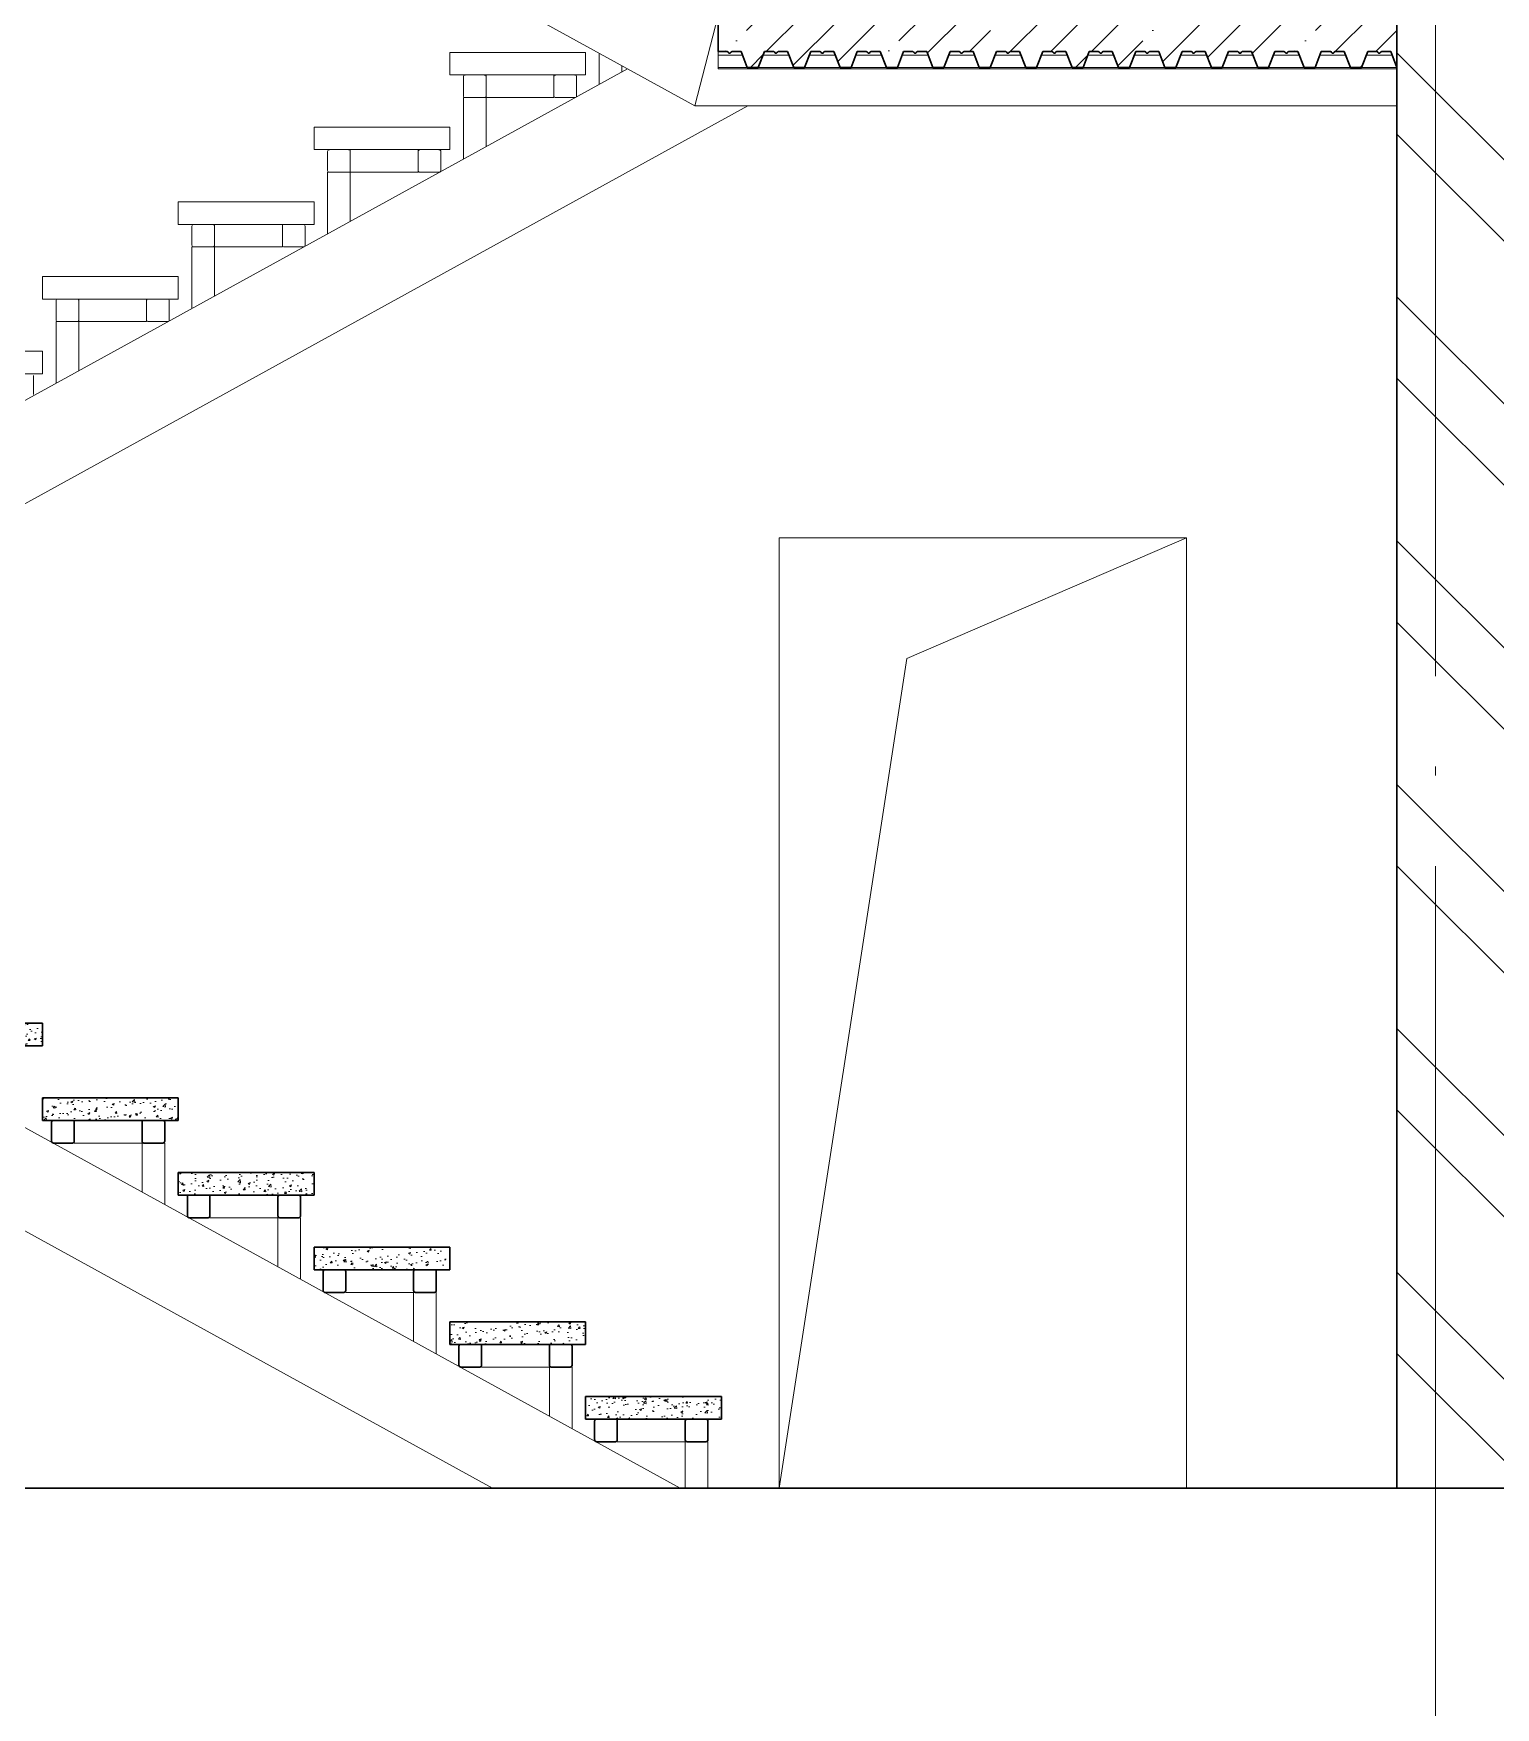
# Model space of a CAD drawing. Extents: x -965262 to 1142518, y -357520 to 71675.
# Drawn here: x -326654 to -323423, y -216656 to -212957 of the extents above; entities that cross this region are included whole.
import ezdxf

# ---------------------------------------------------------------- set-up
doc = ezdxf.new("R2010")
doc.units = 0
doc.header["$LTSCALE"] = 10
doc.linetypes.add('DOTE', pattern=[2.42, 2, -0.2, 0.02, -0.2])
doc.layers.get('0').update_dxf_attribs({"linetype": 'CONTINUOUS', "lineweight": 30})
doc.layers.add('DOTE', color=7, linetype='DOTE', lineweight=9)

msp = doc.modelspace()

# ---------------------------------------------------------------- hatches: boundary and pattern name
at = {"lineweight": 15}
h = msp.add_hatch(dxfattribs=at)
h.set_pattern_fill('ANSI32', color=4, scale=40, angle=90)
h.set_pattern_definition([(135, (-343532.66, -367864.93), (-269.4077, -269.4077), []), (135, (-343532.66, -367685.32), (-269.4077, -269.4077), [])])
h.paths.add_polyline_path([(-323241, -207471.2), (-323241, -205371.2), (-323641, -205371.2), (-323641, -206351.2), (-323491, -206351.2), (-323491, -206571.2), (-323641, -206571.2), (-323641, -207471.2)])
h.paths.add_polyline_path([(-323641, -216171.2), (-323241, -216171.2), (-323241, -209571.2), (-323641, -209571.2)])
h = msp.add_hatch(dxfattribs=at)
h.set_pattern_fill('ANSI35', color=256, scale=20)
h.set_pattern_definition([(45, (-343532.66, -367456.34), (-89.80256, 89.80256), []), (45, (-343442.86, -367456.34), (-89.80256, 89.80256), [158.75, -31.75, 0, -31.75])])
h.paths.add_polyline_path([(-325141, -212921.2), (-325141, -212921.2), (-325141, -212917.2), (-323641, -212917.2), (-323641, -213032.2), (-323654.8, -212997.2), (-323676.7, -212997.2), (-323677.5, -212999.5, -0.538865), (-323683, -212999.5, 0.436348), (-323685.2, -212997.2), (-323705.7, -212997.2), (-323719.5, -213032.2), (-323743.6, -213032.2), (-323757.4, -212997.2), (-323779.3, -212997.2), (-323780.1, -212999.5, -0.538865), (-323785.6, -212999.5, 0.436348), (-323787.7, -212997.2), (-323808.2, -212997.2), (-323822, -213032.2), (-323846.1, -213032.2), (-323859.9, -212997.2), (-323881.8, -212997.2), (-323882.6, -212999.5, -0.538865), (-323888.1, -212999.5, 0.436348), (-323890.3, -212997.2), (-323910.8, -212997.2), (-323924.6, -213032.2), (-323948.7, -213032.2), (-323962.5, -212997.2), (-323984.4, -212997.2), (-323985.1, -212999.5, -0.538865), (-323990.6, -212999.5, 0.436348), (-323992.8, -212997.2), (-324013.3, -212997.2), (-324027.1, -213032.2), (-324051.2, -213032.2), (-324065, -212997.2), (-324086.9, -212997.2), (-324087.7, -212999.5, -0.538865), (-324093.2, -212999.5, 0.436348), (-324095.3, -212997.2), (-324115.9, -212997.2), (-324129.7, -213032.2), (-324153.7, -213032.2), (-324167.5, -212997.2), (-324189.4, -212997.2), (-324190.2, -212999.5, -0.538865), (-324195.7, -212999.5, 0.436348), (-324197.9, -212997.2), (-324218.4, -212997.2), (-324232.2, -213032.2), (-324256.3, -213032.2), (-324270.1, -212997.2), (-324292, -212997.2), (-324292.8, -212999.5, -0.538865), (-324298.2, -212999.5, 0.436348), (-324300.4, -212997.2), (-324320.9, -212997.2), (-324334.7, -213032.2), (-324358.8, -213032.2), (-324372.6, -212997.2), (-324394.5, -212997.2), (-324395.3, -212999.5, -0.538865), (-324400.8, -212999.5, 0.436348), (-324403, -212997.2), (-324423.5, -212997.2), (-324437.3, -213032.2), (-324461.3, -213032.2), (-324475.2, -212997.2), (-324497.1, -212997.2), (-324497.8, -212999.5, -0.538865), (-324503.3, -212999.5, 0.436348), (-324505.5, -212997.2), (-324526, -212997.2), (-324539.8, -213032.2), (-324563.9, -213032.2), (-324577.7, -212997.2), (-324599.6, -212997.2), (-324600.4, -212999.5, -0.538865), (-324605.9, -212999.5, 0.436348), (-324608, -212997.2), (-324628.6, -212997.2), (-324642.4, -213032.2), (-324666.4, -213032.2), (-324680.2, -212997.2), (-324702.1, -212997.2), (-324702.9, -212999.5, -0.538865), (-324708.4, -212999.5, 0.436348), (-324710.6, -212997.2), (-324731.1, -212997.2), (-324744.9, -213032.2), (-324769, -213032.2), (-324782.8, -212997.2), (-324804.7, -212997.2), (-324805.5, -212999.5, -0.538865), (-324810.9, -212999.5, 0.436348), (-324813.1, -212997.2), (-324833.6, -212997.2), (-324847.4, -213032.2), (-324871.5, -213032.2), (-324885.3, -212997.2), (-324907.2, -212997.2), (-324908, -212999.5, -0.538865), (-324913.5, -212999.5, 0.436348), (-324915.7, -212997.2), (-324936.2, -212997.2), (-324950, -213032.2), (-324974, -213032.2), (-324987.8, -212997.2), (-325009.8, -212997.2), (-325010.5, -212999.5, -0.538865), (-325016, -212999.5, 0.436348), (-325018.2, -212997.2), (-325038.7, -212997.2), (-325052.5, -213032.2), (-325076.6, -213032.2), (-325090.4, -212997.2), (-325112.3, -212997.2), (-325113.1, -212999.5, -0.538865), (-325118.6, -212999.5, 0.436348), (-325120.7, -212997.2), (-325141.2, -212997.2)])
h = msp.add_hatch(dxfattribs=at)
h.set_pattern_fill('AR-CONC', color=256, scale=0.25)
h.set_pattern_definition([(50, (-344732.66, -364779.06), (45.546167, -3.984771), [4.7625, -52.3875]), (355, (-344732.66, -364779.06), (-8.810855, 47.764211), [3.81, -41.910146]), (100.451445, (-344728.864, -364779.393), (36.735312, 43.779438), [4.047502, -44.522561]), (46.1842, (-344732.66, -364766.36), (67.76976, -10.510582), [7.14375, -78.58125]), (96.63556, (-344727.01, -364767.24), (59.351034, 61.85653), [6.071256, -66.783902]), (351.18415, (-344732.66, -364766.36), (59.351034, 61.85653), [5.714992, -62.864933]), (21, (-344726.31, -364769.536), (37.903598, -25.5663), [4.7625, -52.3875]), (326, (-344726.31, -364769.536), (15.450507, 46.046992), [3.81, -41.91]), (71.451445, (-344723.15, -364771.666), (53.354105, 20.480692), [4.047502, -44.522484]), (37.5, (-344732.66, -364779.061), (0.7721508, 21.1387597), [0, -41.402, 0, -42.545, 0, -42.06875]), (7.5, (-344732.66, -364779.06), (16.7049156, 25.0451437), [0, -24.257, 0, -40.4495, 0, -16.03375]), (327.5, (-344746.82, -364779.061), (33.8976488, -1.432186), [0, -15.875, 0, -49.53, 0, -65.7225]), (317.5, (-344753.17, -364779.06), (37.0322953, 6.356623), [0, -20.6375, 0, -32.893, 0, -46.6725])])
h.paths.add_polyline_path([(-326933.8, -215143.9), (-326633.8, -215143.9), (-326633.8, -215193.9), (-326663.8, -215193.9), (-326933.7, -215193.9), (-326933.8, -215189.9)])
h = msp.add_hatch(dxfattribs=at)
h.set_pattern_fill('AR-CONC', color=256, scale=0.25)
h.set_pattern_definition([(50, (-345032.66, -364944.06), (45.546167, -3.984771), [4.7625, -52.3875]), (355, (-345032.66, -364944.06), (-8.810855, 47.764211), [3.81, -41.910146]), (100.451445, (-345028.864, -364944.393), (36.735312, 43.779438), [4.047502, -44.522561]), (46.1842, (-345032.66, -364931.36), (67.76976, -10.510582), [7.14375, -78.58125]), (96.63556, (-345027.01, -364932.24), (59.351034, 61.85653), [6.071256, -66.783902]), (351.18415, (-345032.66, -364931.36), (59.351034, 61.85653), [5.714992, -62.864933]), (21, (-345026.31, -364934.536), (37.903598, -25.5663), [4.7625, -52.3875]), (326, (-345026.31, -364934.536), (15.450507, 46.046992), [3.81, -41.91]), (71.451445, (-345023.15, -364936.666), (53.354105, 20.480692), [4.047502, -44.522484]), (37.5, (-345032.66, -364944.061), (0.7721508, 21.1387597), [0, -41.402, 0, -42.545, 0, -42.06875]), (7.5, (-345032.66, -364944.06), (16.7049156, 25.0451437), [0, -24.257, 0, -40.4495, 0, -16.03375]), (327.5, (-345046.82, -364944.061), (33.8976488, -1.432186), [0, -15.875, 0, -49.53, 0, -65.7225]), (317.5, (-345053.17, -364944.06), (37.0322953, 6.356623), [0, -20.6375, 0, -32.893, 0, -46.6725])])
h.paths.add_polyline_path([(-326633.8, -215308.9), (-326333.8, -215308.9), (-326333.8, -215358.9), (-326363.8, -215358.9), (-326633.7, -215358.9), (-326633.8, -215354.9)])
h = msp.add_hatch(dxfattribs=at)
h.set_pattern_fill('AR-CONC', color=256, scale=0.25)
h.set_pattern_definition([(50, (-345332.66, -365109.06), (45.546167, -3.984771), [4.7625, -52.3875]), (355, (-345332.66, -365109.06), (-8.810855, 47.764211), [3.81, -41.910146]), (100.451445, (-345328.864, -365109.393), (36.735312, 43.779438), [4.047502, -44.522561]), (46.1842, (-345332.66, -365096.36), (67.76976, -10.510582), [7.14375, -78.58125]), (96.63556, (-345327.01, -365097.24), (59.351034, 61.85653), [6.071256, -66.783902]), (351.18415, (-345332.66, -365096.36), (59.351034, 61.85653), [5.714992, -62.864933]), (21, (-345326.31, -365099.536), (37.903598, -25.5663), [4.7625, -52.3875]), (326, (-345326.31, -365099.536), (15.450507, 46.046992), [3.81, -41.91]), (71.451445, (-345323.15, -365101.666), (53.354105, 20.480692), [4.047502, -44.522484]), (37.5, (-345332.66, -365109.061), (0.7721508, 21.1387597), [0, -41.402, 0, -42.545, 0, -42.06875]), (7.5, (-345332.66, -365109.06), (16.7049156, 25.0451437), [0, -24.257, 0, -40.4495, 0, -16.03375]), (327.5, (-345346.82, -365109.061), (33.8976488, -1.432186), [0, -15.875, 0, -49.53, 0, -65.7225]), (317.5, (-345353.17, -365109.06), (37.0322953, 6.356623), [0, -20.6375, 0, -32.893, 0, -46.6725])])
h.paths.add_polyline_path([(-326333.8, -215473.9), (-326033.8, -215473.9), (-326033.8, -215523.9), (-326063.8, -215523.9), (-326333.7, -215523.9), (-326333.8, -215519.9)])
h = msp.add_hatch(dxfattribs=at)
h.set_pattern_fill('AR-CONC', color=256, scale=0.25)
h.set_pattern_definition([(50, (-345632.66, -365274.06), (45.546167, -3.984771), [4.7625, -52.3875]), (355, (-345632.66, -365274.06), (-8.810855, 47.764211), [3.81, -41.910146]), (100.451445, (-345628.864, -365274.393), (36.735312, 43.779438), [4.047502, -44.522561]), (46.1842, (-345632.66, -365261.36), (67.76976, -10.510582), [7.14375, -78.58125]), (96.63556, (-345627.01, -365262.24), (59.351034, 61.85653), [6.071256, -66.783902]), (351.18415, (-345632.66, -365261.36), (59.351034, 61.85653), [5.714992, -62.864933]), (21, (-345626.31, -365264.536), (37.903598, -25.5663), [4.7625, -52.3875]), (326, (-345626.31, -365264.536), (15.450507, 46.046992), [3.81, -41.91]), (71.451445, (-345623.15, -365266.666), (53.354105, 20.480692), [4.047502, -44.522484]), (37.5, (-345632.66, -365274.061), (0.7721508, 21.1387597), [0, -41.402, 0, -42.545, 0, -42.06875]), (7.5, (-345632.66, -365274.06), (16.7049156, 25.0451437), [0, -24.257, 0, -40.4495, 0, -16.03375]), (327.5, (-345646.82, -365274.061), (33.8976488, -1.432186), [0, -15.875, 0, -49.53, 0, -65.7225]), (317.5, (-345653.17, -365274.06), (37.0322953, 6.356623), [0, -20.6375, 0, -32.893, 0, -46.6725])])
h.paths.add_polyline_path([(-326033.8, -215638.9), (-325733.8, -215638.9), (-325733.8, -215688.9), (-325763.8, -215688.9), (-326033.7, -215688.9), (-326033.8, -215684.9)])
h = msp.add_hatch(dxfattribs=at)
h.set_pattern_fill('AR-CONC', color=256, scale=0.25)
h.set_pattern_definition([(50, (-345932.66, -365439.06), (45.546167, -3.984771), [4.7625, -52.3875]), (355, (-345932.66, -365439.06), (-8.810855, 47.764211), [3.81, -41.910146]), (100.451445, (-345928.864, -365439.393), (36.735312, 43.779438), [4.047502, -44.522561]), (46.1842, (-345932.66, -365426.36), (67.76976, -10.510582), [7.14375, -78.58125]), (96.63556, (-345927.01, -365427.24), (59.351034, 61.85653), [6.071256, -66.783902]), (351.18415, (-345932.66, -365426.36), (59.351034, 61.85653), [5.714992, -62.864933]), (21, (-345926.31, -365429.536), (37.903598, -25.5663), [4.7625, -52.3875]), (326, (-345926.31, -365429.536), (15.450507, 46.046992), [3.81, -41.91]), (71.451445, (-345923.15, -365431.666), (53.354105, 20.480692), [4.047502, -44.522484]), (37.5, (-345932.66, -365439.061), (0.7721508, 21.1387597), [0, -41.402, 0, -42.545, 0, -42.06875]), (7.5, (-345932.66, -365439.06), (16.7049156, 25.0451437), [0, -24.257, 0, -40.4495, 0, -16.03375]), (327.5, (-345946.82, -365439.061), (33.8976488, -1.432186), [0, -15.875, 0, -49.53, 0, -65.7225]), (317.5, (-345953.17, -365439.06), (37.0322953, 6.356623), [0, -20.6375, 0, -32.893, 0, -46.6725])])
h.paths.add_polyline_path([(-325733.8, -215803.9), (-325433.8, -215803.9), (-325433.8, -215853.9), (-325463.8, -215853.9), (-325733.7, -215853.9), (-325733.8, -215849.9)])
h = msp.add_hatch(dxfattribs=at)
h.set_pattern_fill('AR-CONC', color=256, scale=0.25)
h.set_pattern_definition([(50, (-346232.66, -365604.06), (45.546167, -3.984771), [4.7625, -52.3875]), (355, (-346232.66, -365604.06), (-8.810855, 47.764211), [3.81, -41.910146]), (100.451445, (-346228.864, -365604.393), (36.735312, 43.779438), [4.047502, -44.522561]), (46.1842, (-346232.66, -365591.36), (67.76976, -10.510582), [7.14375, -78.58125]), (96.63556, (-346227.01, -365592.24), (59.351034, 61.85653), [6.071256, -66.783902]), (351.18415, (-346232.66, -365591.36), (59.351034, 61.85653), [5.714992, -62.864933]), (21, (-346226.31, -365594.536), (37.903598, -25.5663), [4.7625, -52.3875]), (326, (-346226.31, -365594.536), (15.450507, 46.046992), [3.81, -41.91]), (71.451445, (-346223.15, -365596.666), (53.354105, 20.480692), [4.047502, -44.522484]), (37.5, (-346232.66, -365604.061), (0.7721508, 21.1387597), [0, -41.402, 0, -42.545, 0, -42.06875]), (7.5, (-346232.66, -365604.06), (16.7049156, 25.0451437), [0, -24.257, 0, -40.4495, 0, -16.03375]), (327.5, (-346246.82, -365604.061), (33.8976488, -1.432186), [0, -15.875, 0, -49.53, 0, -65.7225]), (317.5, (-346253.17, -365604.06), (37.0322953, 6.356623), [0, -20.6375, 0, -32.893, 0, -46.6725])])
h.paths.add_polyline_path([(-325433.8, -215968.9), (-325133.8, -215968.9), (-325133.8, -216018.9), (-325163.8, -216018.9), (-325433.7, -216018.9), (-325433.8, -216014.9)])

# ---------------------------------------------------------------- linework, layer by layer
at = {"color": 4}
for p, q in [((-323641, -216171.2, -4711.1), (-323641, -209571.2, -4711.1)), ((-323241, -216171.2, -4711.1), (-323641, -216171.2, -4711.1))]:
    msp.add_line(p, q, dxfattribs=at)
at = {"lineweight": 15, "extrusion": (-1.83697e-16, 0, -1)}
for p, q in [((-328192.4, -211467.2, -3259.8), (-325192.4, -213117.2, -3259.8)), ((-325087.2, -213005.2, -3259.8), (-325141, -213005.2, -3259.8)), ((-324984.7, -213005.2, -3259.8), (-325041.9, -213005.2, -3259.8)), ((-324882.2, -213005.2, -3259.8), (-324939.3, -213005.2, -3259.8)), ((-324779.6, -213005.2, -3259.8), (-324836.8, -213005.2, -3259.8)), ((-324677.1, -213005.2, -3259.8), (-324734.2, -213005.2, -3259.8)), ((-324574.5, -213005.2, -3259.8), (-324631.7, -213005.2, -3259.8)), ((-324472, -213005.2, -3259.8), (-324529.2, -213005.2, -3259.8)), ((-324369.5, -213005.2, -3259.8), (-324426.6, -213005.2, -3259.8)), ((-324266.9, -213005.2, -3259.8), (-324324.1, -213005.2, -3259.8)), ((-324164.4, -213005.2, -3259.8), (-324221.6, -213005.2, -3259.8)), ((-324061.8, -213005.2, -3259.8), (-324119, -213005.2, -3259.8)), ((-323959.3, -213005.2, -3259.8), (-324016.5, -213005.2, -3259.8)), ((-323856.8, -213005.2, -3259.8), (-323913.9, -213005.2, -3259.8)), ((-323754.2, -213005.2, -3259.8), (-323811.4, -213005.2, -3259.8)), ((-323651.7, -213005.2, -3259.8), (-323708.9, -213005.2, -3259.8)), ((-323641, -213032.2, -3259.8), (-325141, -213032.2, -3259.8)), ((-323641, -213035.2, -3259.8), (-325141, -213035.2, -3259.8)), ((-323641, -213117.2, -3259.8), (-325192.4, -213117.2, -3259.8)), ((-324106, -214071.2, -3259.8), (-325006, -214071.2, -3259.8)), ((-328141, -214567.2, -3259.8), (-325224.7, -216171.2, -3259.8)), ((-328192.4, -214767.2, -3259.8), (-325639.7, -216171.2, -3259.8))]:
    msp.add_line(p, q, dxfattribs=at)
at = {"lineweight": 15, "extrusion": (-3.37446e-32, 1.83697e-16, -1)}
msp.add_line((-325141, -212917.2, -3259.8), (-325192.4, -213117.2, -3259.8), dxfattribs=at)
for p, q in [((-325141.2, -212997.2, -3259.8), (-325141, -212917.2, -3259.8)), ((-325141.2, -212997.2, -3259.8), (-325120.7, -212997.2, -3259.8)), ((-325118.6, -212999.5, -3259.8), (-325119.1, -212997.9, -3259.8)), ((-325113.1, -212999.5, -3259.8), (-325112.5, -212997.9, -3259.8)), ((-325110.9, -212997.2, -3259.8), (-325090.4, -212997.2, -3259.8)), ((-325076.6, -213032.2, -3259.8), (-325090.4, -212997.2, -3259.8)), ((-325052.5, -213032.2, -3259.8), (-325038.7, -212997.2, -3259.8)), ((-325038.7, -212997.2, -3259.8), (-325018.2, -212997.2, -3259.8)), ((-325016, -212999.5, -3259.8), (-325016.6, -212997.9, -3259.8)), ((-325010.5, -212999.5, -3259.8), (-325010, -212997.9, -3259.8)), ((-325008.4, -212997.2, -3259.8), (-324987.8, -212997.2, -3259.8)), ((-324974, -213032.2, -3259.8), (-324987.8, -212997.2, -3259.8)), ((-324950, -213032.2, -3259.8), (-324936.2, -212997.2, -3259.8)), ((-324936.2, -212997.2, -3259.8), (-324915.7, -212997.2, -3259.8)), ((-324913.5, -212999.5, -3259.8), (-324914, -212997.9, -3259.8)), ((-324908, -212999.5, -3259.8), (-324907.5, -212997.9, -3259.8)), ((-324905.8, -212997.2, -3259.8), (-324885.3, -212997.2, -3259.8)), ((-324871.5, -213032.2, -3259.8), (-324885.3, -212997.2, -3259.8)), ((-324847.4, -213032.2, -3259.8), (-324833.6, -212997.2, -3259.8)), ((-324833.6, -212997.2, -3259.8), (-324813.1, -212997.2, -3259.8)), ((-324810.9, -212999.5, -3259.8), (-324811.5, -212997.9, -3259.8)), ((-324805.5, -212999.5, -3259.8), (-324804.9, -212997.9, -3259.8)), ((-324803.3, -212997.2, -3259.8), (-324782.8, -212997.2, -3259.8)), ((-324769, -213032.2, -3259.8), (-324782.8, -212997.2, -3259.8)), ((-324744.9, -213032.2, -3259.8), (-324731.1, -212997.2, -3259.8)), ((-324731.1, -212997.2, -3259.8), (-324710.6, -212997.2, -3259.8)), ((-324708.4, -212999.5, -3259.8), (-324708.9, -212997.9, -3259.8)), ((-324702.9, -212999.5, -3259.8), (-324702.4, -212997.9, -3259.8)), ((-324700.7, -212997.2, -3259.8), (-324680.2, -212997.2, -3259.8)), ((-324666.4, -213032.2, -3259.8), (-324680.2, -212997.2, -3259.8)), ((-324642.4, -213032.2, -3259.8), (-324628.6, -212997.2, -3259.8)), ((-324628.6, -212997.2, -3259.8), (-324608, -212997.2, -3259.8)), ((-324605.9, -212999.5, -3259.8), (-324606.4, -212997.9, -3259.8)), ((-324600.4, -212999.5, -3259.8), (-324599.8, -212997.9, -3259.8)), ((-324598.2, -212997.2, -3259.8), (-324577.7, -212997.2, -3259.8)), ((-324563.9, -213032.2, -3259.8), (-324577.7, -212997.2, -3259.8)), ((-324539.8, -213032.2, -3259.8), (-324526, -212997.2, -3259.8)), ((-324526, -212997.2, -3259.8), (-324505.5, -212997.2, -3259.8)), ((-324503.3, -212999.5, -3259.8), (-324503.9, -212997.9, -3259.8)), ((-324497.8, -212999.5, -3259.8), (-324497.3, -212997.9, -3259.8)), ((-324495.7, -212997.2, -3259.8), (-324475.2, -212997.2, -3259.8)), ((-324461.3, -213032.2, -3259.8), (-324475.2, -212997.2, -3259.8)), ((-324437.3, -213032.2, -3259.8), (-324423.5, -212997.2, -3259.8)), ((-324423.5, -212997.2, -3259.8), (-324403, -212997.2, -3259.8)), ((-324400.8, -212999.5, -3259.8), (-324401.3, -212997.9, -3259.8)), ((-324395.3, -212999.5, -3259.8), (-324394.8, -212997.9, -3259.8)), ((-324393.1, -212997.2, -3259.8), (-324372.6, -212997.2, -3259.8)), ((-324358.8, -213032.2, -3259.8), (-324372.6, -212997.2, -3259.8)), ((-324334.7, -213032.2, -3259.8), (-324320.9, -212997.2, -3259.8)), ((-324320.9, -212997.2, -3259.8), (-324300.4, -212997.2, -3259.8)), ((-324298.2, -212999.5, -3259.8), (-324298.8, -212997.9, -3259.8)), ((-324292.8, -212999.5, -3259.8), (-324292.2, -212997.9, -3259.8)), ((-324290.6, -212997.2, -3259.8), (-324270.1, -212997.2, -3259.8)), ((-324256.3, -213032.2, -3259.8), (-324270.1, -212997.2, -3259.8)), ((-324232.2, -213032.2, -3259.8), (-324218.4, -212997.2, -3259.8)), ((-324218.4, -212997.2, -3259.8), (-324197.9, -212997.2, -3259.8)), ((-324195.7, -212999.5, -3259.8), (-324196.2, -212997.9, -3259.8)), ((-324190.2, -212999.5, -3259.8), (-324189.7, -212997.9, -3259.8)), ((-324188, -212997.2, -3259.8), (-324167.5, -212997.2, -3259.8)), ((-324153.7, -213032.2, -3259.8), (-324167.5, -212997.2, -3259.8)), ((-324129.7, -213032.2, -3259.8), (-324115.9, -212997.2, -3259.8)), ((-324115.9, -212997.2, -3259.8), (-324095.3, -212997.2, -3259.8)), ((-324093.2, -212999.5, -3259.8), (-324093.7, -212997.9, -3259.8)), ((-324087.7, -212999.5, -3259.8), (-324087.2, -212997.9, -3259.8)), ((-324085.5, -212997.2, -3259.8), (-324065, -212997.2, -3259.8)), ((-324051.2, -213032.2, -3259.8), (-324065, -212997.2, -3259.8)), ((-324027.1, -213032.2, -3259.8), (-324013.3, -212997.2, -3259.8)), ((-324013.3, -212997.2, -3259.8), (-323992.8, -212997.2, -3259.8)), ((-323990.6, -212999.5, -3259.8), (-323991.2, -212997.9, -3259.8)), ((-323985.1, -212999.5, -3259.8), (-323984.6, -212997.9, -3259.8)), ((-323983, -212997.2, -3259.8), (-323962.5, -212997.2, -3259.8)), ((-323948.7, -213032.2, -3259.8), (-323962.5, -212997.2, -3259.8)), ((-323924.6, -213032.2, -3259.8), (-323910.8, -212997.2, -3259.8)), ((-323910.8, -212997.2, -3259.8), (-323890.3, -212997.2, -3259.8)), ((-323888.1, -212999.5, -3259.8), (-323888.6, -212997.9, -3259.8)), ((-323882.6, -212999.5, -3259.8), (-323882.1, -212997.9, -3259.8)), ((-323880.4, -212997.2, -3259.8), (-323859.9, -212997.2, -3259.8)), ((-323846.1, -213032.2, -3259.8), (-323859.9, -212997.2, -3259.8)), ((-323822, -213032.2, -3259.8), (-323808.2, -212997.2, -3259.8)), ((-323808.2, -212997.2, -3259.8), (-323787.7, -212997.2, -3259.8)), ((-323785.6, -212999.5, -3259.8), (-323786.1, -212997.9, -3259.8)), ((-323780.1, -212999.5, -3259.8), (-323779.5, -212997.9, -3259.8)), ((-323777.9, -212997.2, -3259.8), (-323757.4, -212997.2, -3259.8)), ((-323743.6, -213032.2, -3259.8), (-323757.4, -212997.2, -3259.8)), ((-323719.5, -213032.2, -3259.8), (-323705.7, -212997.2, -3259.8)), ((-323705.7, -212997.2, -3259.8), (-323685.2, -212997.2, -3259.8)), ((-323683, -212999.5, -3259.8), (-323683.5, -212997.9, -3259.8)), ((-323677.5, -212999.5, -3259.8), (-323677, -212997.9, -3259.8)), ((-323675.3, -212997.2, -3259.8), (-323654.8, -212997.2, -3259.8)), ((-323641, -213032.2, -3259.8), (-323654.8, -212997.2, -3259.8)), ((-325076.6, -213032.2, -3259.8), (-325052.5, -213032.2, -3259.8)), ((-324974, -213032.2, -3259.8), (-324950, -213032.2, -3259.8)), ((-324871.5, -213032.2, -3259.8), (-324847.4, -213032.2, -3259.8)), ((-324769, -213032.2, -3259.8), (-324744.9, -213032.2, -3259.8)), ((-324666.4, -213032.2, -3259.8), (-324642.4, -213032.2, -3259.8)), ((-324563.9, -213032.2, -3259.8), (-324539.8, -213032.2, -3259.8)), ((-324461.3, -213032.2, -3259.8), (-324437.3, -213032.2, -3259.8)), ((-324358.8, -213032.2, -3259.8), (-324334.7, -213032.2, -3259.8)), ((-324256.3, -213032.2, -3259.8), (-324232.2, -213032.2, -3259.8)), ((-324153.7, -213032.2, -3259.8), (-324129.7, -213032.2, -3259.8)), ((-324051.2, -213032.2, -3259.8), (-324027.1, -213032.2, -3259.8)), ((-323948.7, -213032.2, -3259.8), (-323924.6, -213032.2, -3259.8)), ((-323846.1, -213032.2, -3259.8), (-323822, -213032.2, -3259.8)), ((-323743.6, -213032.2, -3259.8), (-323719.5, -213032.2, -3259.8)), ((-326933.8, -215143.9, -3259.8), (-326633.8, -215143.9, -3259.8)), ((-326633.8, -215143.9, -3259.8), (-326633.8, -215193.9, -3259.8)), ((-326633.8, -215193.9, -3259.8), (-326933.8, -215193.9, -3259.8)), ((-326633.8, -215193.9, -3259.8), (-326663.8, -215193.9, -3259.8)), ((-326633.8, -215308.9, -3259.8), (-326633.8, -215358.9, -3259.8)), ((-326633.8, -215308.9, -3259.8), (-326333.8, -215308.9, -3259.8)), ((-326333.8, -215308.9, -3259.8), (-326333.8, -215358.9, -3259.8)), ((-326333.8, -215358.9, -3259.8), (-326633.8, -215358.9, -3259.8)), ((-326613.8, -215362.9, -3259.8), (-326613.8, -215404.9, -3259.8)), ((-326567.8, -215358.9, -3259.8), (-326609.8, -215358.9, -3259.8)), ((-326563.8, -215362.9, -3259.8), (-326563.8, -215404.9, -3259.8)), ((-326413.8, -215362.9, -3259.8), (-326413.8, -215404.9, -3259.8)), ((-326409.8, -215358.9, -3259.8), (-326367.8, -215358.9, -3259.8)), ((-326333.8, -215358.9, -3259.8), (-326363.8, -215358.9, -3259.8)), ((-326363.8, -215362.9, -3259.8), (-326363.8, -215404.9, -3259.8)), ((-326567.8, -215408.8, -3259.8), (-326609.8, -215408.8, -3259.8)), ((-326409.8, -215408.8, -3259.8), (-326367.8, -215408.8, -3259.8)), ((-326333.8, -215473.9, -3259.8), (-326333.8, -215523.9, -3259.8)), ((-326333.8, -215473.9, -3259.8), (-326033.8, -215473.9, -3259.8)), ((-326033.8, -215473.9, -3259.8), (-326033.8, -215523.9, -3259.8)), ((-326033.8, -215523.9, -3259.8), (-326333.8, -215523.9, -3259.8)), ((-326313.8, -215527.9, -3259.8), (-326313.8, -215569.9, -3259.8)), ((-326267.8, -215523.9, -3259.8), (-326309.8, -215523.9, -3259.8)), ((-326263.8, -215527.9, -3259.8), (-326263.8, -215569.9, -3259.8)), ((-326113.8, -215527.9, -3259.8), (-326113.8, -215569.9, -3259.8)), ((-326109.8, -215523.9, -3259.8), (-326067.8, -215523.9, -3259.8)), ((-326033.8, -215523.9, -3259.8), (-326063.8, -215523.9, -3259.8)), ((-326063.8, -215527.9, -3259.8), (-326063.8, -215569.9, -3259.8)), ((-326267.8, -215573.8, -3259.8), (-326309.8, -215573.8, -3259.8)), ((-326109.8, -215573.8, -3259.8), (-326067.8, -215573.8, -3259.8)), ((-326033.8, -215638.9, -3259.8), (-326033.8, -215688.9, -3259.8)), ((-326033.8, -215638.9, -3259.8), (-325733.8, -215638.9, -3259.8)), ((-325733.8, -215638.9, -3259.8), (-325733.8, -215688.9, -3259.8)), ((-325733.8, -215688.9, -3259.8), (-326033.8, -215688.9, -3259.8)), ((-326013.8, -215692.9, -3259.8), (-326013.8, -215734.9, -3259.8)), ((-325967.8, -215688.9, -3259.8), (-326009.8, -215688.9, -3259.8)), ((-325963.8, -215692.9, -3259.8), (-325963.8, -215734.9, -3259.8)), ((-325813.8, -215692.9, -3259.8), (-325813.8, -215734.9, -3259.8)), ((-325809.8, -215688.9, -3259.8), (-325767.8, -215688.9, -3259.8)), ((-325733.8, -215688.9, -3259.8), (-325763.8, -215688.9, -3259.8)), ((-325763.8, -215692.9, -3259.8), (-325763.8, -215734.9, -3259.8)), ((-325967.8, -215738.8, -3259.8), (-326009.8, -215738.8, -3259.8)), ((-325809.8, -215738.8, -3259.8), (-325767.8, -215738.8, -3259.8)), ((-325733.8, -215803.9, -3259.8), (-325733.8, -215853.9, -3259.8)), ((-325733.8, -215803.9, -3259.8), (-325433.8, -215803.9, -3259.8)), ((-325433.8, -215803.9, -3259.8), (-325433.8, -215853.9, -3259.8)), ((-325433.8, -215853.9, -3259.8), (-325733.8, -215853.9, -3259.8)), ((-325713.8, -215857.9, -3259.8), (-325713.8, -215899.9, -3259.8)), ((-325667.8, -215853.9, -3259.8), (-325709.8, -215853.9, -3259.8)), ((-325663.8, -215857.9, -3259.8), (-325663.8, -215899.9, -3259.8)), ((-325513.8, -215857.9, -3259.8), (-325513.8, -215899.9, -3259.8)), ((-325509.8, -215853.9, -3259.8), (-325467.8, -215853.9, -3259.8)), ((-325433.8, -215853.9, -3259.8), (-325463.8, -215853.9, -3259.8)), ((-325463.8, -215857.9, -3259.8), (-325463.8, -215899.9, -3259.8)), ((-325667.8, -215903.8, -3259.8), (-325709.8, -215903.8, -3259.8)), ((-325509.8, -215903.8, -3259.8), (-325467.8, -215903.8, -3259.8)), ((-325433.8, -215968.9, -3259.8), (-325433.8, -216018.9, -3259.8)), ((-325433.8, -215968.9, -3259.8), (-325133.8, -215968.9, -3259.8)), ((-325133.8, -215968.9, -3259.8), (-325133.8, -216018.9, -3259.8)), ((-325133.8, -216018.9, -3259.8), (-325433.8, -216018.9, -3259.8)), ((-325413.8, -216022.9, -3259.8), (-325413.8, -216064.9, -3259.8)), ((-325367.8, -216018.9, -3259.8), (-325409.8, -216018.9, -3259.8)), ((-325363.8, -216022.9, -3259.8), (-325363.8, -216064.9, -3259.8)), ((-325213.8, -216022.9, -3259.8), (-325213.8, -216064.9, -3259.8)), ((-325209.8, -216018.9, -3259.8), (-325167.8, -216018.9, -3259.8)), ((-325133.8, -216018.9, -3259.8), (-325163.8, -216018.9, -3259.8)), ((-325163.8, -216022.9, -3259.8), (-325163.8, -216064.9, -3259.8)), ((-325367.8, -216068.8, -3259.8), (-325409.8, -216068.8, -3259.8)), ((-325209.8, -216068.8, -3259.8), (-325167.8, -216068.8, -3259.8))]:
    msp.add_line(p, q)
at = {"lineweight": 15}
for p, q in [((-325733.8, -212998.9, -3259.8), (-325733.8, -213048.9, -3259.8)), ((-325433.8, -212998.9, -3259.8), (-325733.8, -212998.9, -3259.8)), ((-325433.8, -212998.9, -3259.8), (-325433.8, -213048.9, -3259.8)), ((-325403.8, -213000.9, -3259.8), (-325403.8, -213069.7, -3259.8)), ((-325141.2, -213035.2, -3259.8), (-325141.2, -212997.2, -3259.8)), ((-325733.8, -213048.9, -3259.8), (-325433.8, -213048.9, -3259.8)), ((-325733.8, -213048.9, -3259.8), (-325703.8, -213048.9, -3259.8)), ((-325657.8, -213048.9, -3259.8), (-325699.8, -213048.9, -3259.8)), ((-325653.8, -213098.8, -3259.8), (-325653.8, -213048.9, -3259.8)), ((-325503.8, -213098.8, -3259.8), (-325503.8, -213048.9, -3259.8)), ((-325499.8, -213048.9, -3259.8), (-325457.8, -213048.9, -3259.8)), ((-325353.8, -213028.4, -3259.8), (-325353.8, -213042.2, -3259.8)), ((-325703.8, -213052.9, -3259.8), (-325703.8, -213094.9, -3259.8)), ((-325653.8, -213052.9, -3259.8), (-325653.8, -213094.9, -3259.8)), ((-325503.8, -213052.9, -3259.8), (-325503.8, -213094.9, -3259.8)), ((-325453.8, -213052.9, -3259.8), (-325453.8, -213094.9, -3259.8)), ((-325703.8, -213098.8, -3259.8), (-325703.8, -213234.7, -3259.8)), ((-325703.8, -213098.8, -3259.8), (-325653.8, -213098.8, -3259.8)), ((-325657.8, -213098.8, -3259.8), (-325699.8, -213098.8, -3259.8)), ((-325653.8, -213098.8, -3259.8), (-325503.8, -213098.8, -3259.8)), ((-325653.8, -213098.8, -3259.8), (-325653.8, -213207.2, -3259.8)), ((-325499.8, -213098.8, -3259.8), (-325457.8, -213098.8, -3259.8)), ((-326033.8, -213163.9, -3259.8), (-326033.8, -213213.9, -3259.8)), ((-325733.8, -213163.9, -3259.8), (-326033.8, -213163.9, -3259.8)), ((-325733.8, -213163.9, -3259.8), (-325733.8, -213213.9, -3259.8)), ((-326033.8, -213213.9, -3259.8), (-325733.8, -213213.9, -3259.8)), ((-326033.8, -213213.9, -3259.8), (-326003.8, -213213.9, -3259.8)), ((-326003.8, -213217.9, -3259.8), (-326003.8, -213259.9, -3259.8)), ((-325957.8, -213213.9, -3259.8), (-325999.8, -213213.9, -3259.8)), ((-325953.8, -213263.8, -3259.8), (-325953.8, -213213.9, -3259.8)), ((-325953.8, -213217.9, -3259.8), (-325953.8, -213259.9, -3259.8)), ((-325803.8, -213263.8, -3259.8), (-325803.8, -213213.9, -3259.8)), ((-325803.8, -213217.9, -3259.8), (-325803.8, -213259.9, -3259.8)), ((-325799.8, -213213.9, -3259.8), (-325757.8, -213213.9, -3259.8)), ((-325753.8, -213217.9, -3259.8), (-325753.8, -213259.9, -3259.8)), ((-326003.8, -213263.8, -3259.8), (-326003.8, -213399.7, -3259.8)), ((-326003.8, -213263.8, -3259.8), (-325953.8, -213263.8, -3259.8)), ((-325957.8, -213263.8, -3259.8), (-325999.8, -213263.8, -3259.8)), ((-325953.8, -213263.8, -3259.8), (-325803.8, -213263.8, -3259.8)), ((-325953.8, -213263.8, -3259.8), (-325953.8, -213372.2, -3259.8)), ((-325799.8, -213263.8, -3259.8), (-325757.8, -213263.8, -3259.8)), ((-326333.8, -213328.9, -3259.8), (-326333.8, -213378.9, -3259.8)), ((-326033.8, -213328.9, -3259.8), (-326333.8, -213328.9, -3259.8)), ((-326033.8, -213328.9, -3259.8), (-326033.8, -213378.9, -3259.8)), ((-326333.8, -213378.9, -3259.8), (-326033.8, -213378.9, -3259.8)), ((-326333.8, -213378.9, -3259.8), (-326303.8, -213378.9, -3259.8)), ((-326303.8, -213382.9, -3259.8), (-326303.8, -213424.9, -3259.8)), ((-326257.8, -213378.9, -3259.8), (-326299.8, -213378.9, -3259.8)), ((-326253.8, -213428.8, -3259.8), (-326253.8, -213378.9, -3259.8)), ((-326253.8, -213382.9, -3259.8), (-326253.8, -213424.9, -3259.8)), ((-326103.8, -213428.8, -3259.8), (-326103.8, -213378.9, -3259.8)), ((-326103.8, -213382.9, -3259.8), (-326103.8, -213424.9, -3259.8)), ((-326099.8, -213378.9, -3259.8), (-326057.8, -213378.9, -3259.8)), ((-326053.8, -213382.9, -3259.8), (-326053.8, -213424.9, -3259.8)), ((-326303.8, -213428.8, -3259.8), (-326303.8, -213564.7, -3259.8)), ((-326303.8, -213428.8, -3259.8), (-326253.8, -213428.8, -3259.8)), ((-326257.8, -213428.8, -3259.8), (-326299.8, -213428.8, -3259.8)), ((-326253.8, -213428.8, -3259.8), (-326103.8, -213428.8, -3259.8)), ((-326253.8, -213428.8, -3259.8), (-326253.8, -213537.2, -3259.8)), ((-326099.8, -213428.8, -3259.8), (-326057.8, -213428.8, -3259.8)), ((-326633.8, -213493.9, -3259.8), (-326633.8, -213543.9, -3259.8)), ((-326333.8, -213493.9, -3259.8), (-326633.8, -213493.9, -3259.8)), ((-326333.8, -213493.9, -3259.8), (-326333.8, -213543.9, -3259.8)), ((-326633.8, -213543.9, -3259.8), (-326333.8, -213543.9, -3259.8)), ((-326633.8, -213543.9, -3259.8), (-326603.8, -213543.9, -3259.8)), ((-326603.8, -213547.9, -3259.8), (-326603.8, -213589.9, -3259.8)), ((-326557.8, -213543.9, -3259.8), (-326599.8, -213543.9, -3259.8)), ((-326553.8, -213593.8, -3259.8), (-326553.8, -213543.9, -3259.8)), ((-326553.8, -213547.9, -3259.8), (-326553.8, -213589.9, -3259.8)), ((-326403.8, -213593.8, -3259.8), (-326403.8, -213543.9, -3259.8)), ((-326403.8, -213547.9, -3259.8), (-326403.8, -213589.9, -3259.8)), ((-326399.8, -213543.9, -3259.8), (-326357.8, -213543.9, -3259.8)), ((-326353.8, -213547.9, -3259.8), (-326353.8, -213589.9, -3259.8)), ((-326603.8, -213593.8, -3259.8), (-326603.8, -213729.7, -3259.8)), ((-326603.8, -213593.8, -3259.8), (-326553.8, -213593.8, -3259.8)), ((-326557.8, -213593.8, -3259.8), (-326599.8, -213593.8, -3259.8)), ((-326553.8, -213593.8, -3259.8), (-326403.8, -213593.8, -3259.8)), ((-326553.8, -213593.8, -3259.8), (-326553.8, -213702.2, -3259.8)), ((-326399.8, -213593.8, -3259.8), (-326357.8, -213593.8, -3259.8)), ((-326633.8, -213658.9, -3259.8), (-326933.8, -213658.9, -3259.8)), ((-326633.8, -213658.9, -3259.8), (-326633.8, -213708.9, -3259.8)), ((-326933.8, -213708.9, -3259.8), (-326633.8, -213708.9, -3259.8)), ((-326653.8, -213712.9, -3259.8), (-326653.8, -213754.9, -3259.8)), ((-324106, -214071.2, -4711.1), (-324724, -214338.3, -4711.1)), ((-324724, -214338.3, -4711.1), (-325006, -216171.2, -4711.1)), ((-326563.8, -215408.8, -3259.8), (-326563.8, -215358.9, -3259.8)), ((-326413.8, -215408.8, -3259.8), (-326413.8, -215358.9, -3259.8)), ((-326413.8, -215408.8, -3259.8), (-326563.8, -215408.8, -3259.8)), ((-326413.8, -215408.8, -3259.8), (-326413.8, -215517.2, -3259.8)), ((-326363.8, -215408.8, -3259.8), (-326413.8, -215408.8, -3259.8)), ((-326363.8, -215408.8, -3259.8), (-326363.8, -215544.7, -3259.8)), ((-326263.8, -215573.8, -3259.8), (-326263.8, -215523.9, -3259.8)), ((-326113.8, -215573.8, -3259.8), (-326113.8, -215523.9, -3259.8)), ((-326113.8, -215573.8, -3259.8), (-326263.8, -215573.8, -3259.8)), ((-326113.8, -215573.8, -3259.8), (-326113.8, -215682.2, -3259.8)), ((-326063.8, -215573.8, -3259.8), (-326113.8, -215573.8, -3259.8)), ((-326063.8, -215573.8, -3259.8), (-326063.8, -215709.7, -3259.8)), ((-325963.8, -215738.8, -3259.8), (-325963.8, -215688.9, -3259.8)), ((-325813.8, -215738.8, -3259.8), (-325813.8, -215688.9, -3259.8)), ((-325813.8, -215738.8, -3259.8), (-325963.8, -215738.8, -3259.8)), ((-325813.8, -215738.8, -3259.8), (-325813.8, -215847.2, -3259.8)), ((-325763.8, -215738.8, -3259.8), (-325813.8, -215738.8, -3259.8)), ((-325763.8, -215738.8, -3259.8), (-325763.8, -215874.7, -3259.8)), ((-325663.8, -215903.8, -3259.8), (-325663.8, -215853.9, -3259.8)), ((-325513.8, -215903.8, -3259.8), (-325513.8, -215853.9, -3259.8)), ((-325513.8, -215903.8, -3259.8), (-325663.8, -215903.8, -3259.8)), ((-325513.8, -215903.8, -3259.8), (-325513.8, -216012.2, -3259.8)), ((-325463.8, -215903.8, -3259.8), (-325513.8, -215903.8, -3259.8)), ((-325463.8, -215903.8, -3259.8), (-325463.8, -216039.7, -3259.8)), ((-325363.8, -216068.8, -3259.8), (-325363.8, -216018.9, -3259.8)), ((-325213.8, -216068.8, -3259.8), (-325213.8, -216018.9, -3259.8)), ((-325213.8, -216068.8, -3259.8), (-325363.8, -216068.8, -3259.8)), ((-325213.8, -216068.8, -3259.8), (-325213.8, -216171.2, -3259.8)), ((-325163.8, -216068.8, -3259.8), (-325213.8, -216068.8, -3259.8)), ((-325163.8, -216068.8, -3259.8), (-325163.8, -216171.2, -3259.8))]:
    msp.add_line(p, q, dxfattribs=at)
at = {"lineweight": 15, "extrusion": (1.83697e-16, 0, -1)}
for p, q in [((-325341.3, -213035.3, -3259.8), (-328042.9, -214521.2, -3259.8)), ((-325075.1, -213117.2, -3259.8), (-327863.8, -214650.9, -3259.8))]:
    msp.add_line(p, q, dxfattribs=at)
at = {"lineweight": 15, "ltscale": 100, "extrusion": (0, -1, 0)}
for p, q in [((-325006, -214071.2, -4711.1), (-325006, -216171.2, -4711.1)), ((-324106, -214071.2, -4711.1), (-324106, -216171.2, -4711.1))]:
    msp.add_line(p, q, dxfattribs=at)
at = {"extrusion": (-1.83697e-16, 0, -1)}
msp.add_line((-268616, -216171.2, -3259.8), (-336106, -216171.2, -3259.8), dxfattribs=at)
for centre, radius, start, end in [((-325120.7, -212999.4, -3259.8), 2.19, 41.1657, 90), ((-325115.8, -212997.7, -3259.8), 3.28, 213.3627, 326.6373), ((-325110.9, -212999.4, -3259.8), 2.19, 90, 138.8343), ((-325018.2, -212999.4, -3259.8), 2.19, 41.1657, 90), ((-325013.3, -212997.7, -3259.8), 3.28, 213.3627, 326.6373), ((-325008.4, -212999.4, -3259.8), 2.19, 90, 138.8343), ((-324915.7, -212999.4, -3259.8), 2.19, 41.1657, 90), ((-324910.7, -212997.7, -3259.8), 3.28, 213.3627, 326.6373), ((-324905.8, -212999.4, -3259.8), 2.19, 90, 138.8343), ((-324813.1, -212999.4, -3259.8), 2.19, 41.1657, 90), ((-324808.2, -212997.7, -3259.8), 3.28, 213.3627, 326.6373), ((-324803.3, -212999.4, -3259.8), 2.19, 90, 138.8343), ((-324710.6, -212999.4, -3259.8), 2.19, 41.1657, 90), ((-324705.7, -212997.7, -3259.8), 3.28, 213.3627, 326.6373), ((-324700.7, -212999.4, -3259.8), 2.19, 90, 138.8343), ((-324608, -212999.4, -3259.8), 2.19, 41.1657, 90), ((-324603.1, -212997.7, -3259.8), 3.28, 213.3627, 326.6373), ((-324598.2, -212999.4, -3259.8), 2.19, 90, 138.8343), ((-324505.5, -212999.4, -3259.8), 2.19, 41.1657, 90), ((-324500.6, -212997.7, -3259.8), 3.28, 213.3627, 326.6373), ((-324495.7, -212999.4, -3259.8), 2.19, 90, 138.8343), ((-324403, -212999.4, -3259.8), 2.19, 41.1657, 90), ((-324398, -212997.7, -3259.8), 3.28, 213.3627, 326.6373), ((-324393.1, -212999.4, -3259.8), 2.19, 90, 138.8343), ((-324300.4, -212999.4, -3259.8), 2.19, 41.1657, 90), ((-324295.5, -212997.7, -3259.8), 3.28, 213.3627, 326.6373), ((-324290.6, -212999.4, -3259.8), 2.19, 90, 138.8343), ((-324197.9, -212999.4, -3259.8), 2.19, 41.1657, 90), ((-324193, -212997.7, -3259.8), 3.28, 213.3627, 326.6373), ((-324188, -212999.4, -3259.8), 2.19, 90, 138.8343), ((-324095.3, -212999.4, -3259.8), 2.19, 41.1657, 90), ((-324090.4, -212997.7, -3259.8), 3.28, 213.3627, 326.6373), ((-324085.5, -212999.4, -3259.8), 2.19, 90, 138.8343), ((-323992.8, -212999.4, -3259.8), 2.19, 41.1657, 90), ((-323987.9, -212997.7, -3259.8), 3.28, 213.3627, 326.6373), ((-323983, -212999.4, -3259.8), 2.19, 90, 138.8343), ((-323890.3, -212999.4, -3259.8), 2.19, 41.1657, 90), ((-323885.3, -212997.7, -3259.8), 3.28, 213.3627, 326.6373), ((-323880.4, -212999.4, -3259.8), 2.19, 90, 138.8343), ((-323787.7, -212999.4, -3259.8), 2.19, 41.1657, 90), ((-323782.8, -212997.7, -3259.8), 3.28, 213.3627, 326.6373), ((-323777.9, -212999.4, -3259.8), 2.19, 90, 138.8343), ((-323685.2, -212999.4, -3259.8), 2.19, 41.1657, 90), ((-323680.3, -212997.7, -3259.8), 3.28, 213.3627, 326.6373), ((-323675.3, -212999.4, -3259.8), 2.19, 90, 138.8343), ((-326609.8, -215362.9, -3259.8), 3.95, 89.2569, 180), ((-326567.7, -215362.9, -3259.8), 3.95, 0, 90.7431), ((-326409.8, -215362.9, -3259.8), 3.95, 89.2569, 180), ((-326367.7, -215362.9, -3259.8), 3.95, 0, 90.7431), ((-326609.8, -215404.9, -3259.8), 3.95, 180, 270.7431), ((-326567.7, -215404.9, -3259.8), 3.95, 269.2569, 0), ((-326409.8, -215404.9, -3259.8), 3.95, 180, 270.7431), ((-326367.7, -215404.9, -3259.8), 3.95, 269.2569, 0), ((-326309.8, -215527.9, -3259.8), 3.95, 89.2569, 180), ((-326267.7, -215527.9, -3259.8), 3.95, 0, 90.7431), ((-326109.8, -215527.9, -3259.8), 3.95, 89.2569, 180), ((-326067.7, -215527.9, -3259.8), 3.95, 0, 90.7431), ((-326309.8, -215569.9, -3259.8), 3.95, 180, 270.7431), ((-326267.7, -215569.9, -3259.8), 3.95, 269.2569, 0), ((-326109.8, -215569.9, -3259.8), 3.95, 180, 270.7431), ((-326067.7, -215569.9, -3259.8), 3.95, 269.2569, 0), ((-326009.8, -215692.9, -3259.8), 3.95, 89.2569, 180), ((-325967.7, -215692.9, -3259.8), 3.95, 0, 90.7431), ((-325809.8, -215692.9, -3259.8), 3.95, 89.2569, 180), ((-325767.7, -215692.9, -3259.8), 3.95, 0, 90.7431), ((-326009.8, -215734.9, -3259.8), 3.95, 180, 270.7431), ((-325967.7, -215734.9, -3259.8), 3.95, 269.2569, 0), ((-325809.8, -215734.9, -3259.8), 3.95, 180, 270.7431), ((-325767.7, -215734.9, -3259.8), 3.95, 269.2569, 0), ((-325709.8, -215857.9, -3259.8), 3.95, 89.2569, 180), ((-325667.7, -215857.9, -3259.8), 3.95, 0, 90.7431), ((-325509.8, -215857.9, -3259.8), 3.95, 89.2569, 180), ((-325467.7, -215857.9, -3259.8), 3.95, 0, 90.7431), ((-325709.8, -215899.9, -3259.8), 3.95, 180, 270.7431), ((-325667.7, -215899.9, -3259.8), 3.95, 269.2569, 0), ((-325509.8, -215899.9, -3259.8), 3.95, 180, 270.7431), ((-325467.7, -215899.9, -3259.8), 3.95, 269.2569, 0), ((-325409.8, -216022.9, -3259.8), 3.95, 89.2569, 180), ((-325367.7, -216022.9, -3259.8), 3.95, 0, 90.7431), ((-325209.8, -216022.9, -3259.8), 3.95, 89.2569, 180), ((-325167.7, -216022.9, -3259.8), 3.95, 0, 90.7431), ((-325409.8, -216064.9, -3259.8), 3.95, 180, 270.7431), ((-325367.7, -216064.9, -3259.8), 3.95, 269.2569, 0), ((-325209.8, -216064.9, -3259.8), 3.95, 180, 270.7431), ((-325167.7, -216064.9, -3259.8), 3.95, 269.2569, 0)]:
    msp.add_arc(centre, radius, start, end)
at = {"lineweight": 15}
for centre, start, end in [((-325699.8, -213052.9, -3259.8), 89.2569, 180), ((-325657.7, -213052.9, -3259.8), 0, 90.7431), ((-325499.8, -213052.9, -3259.8), 89.2569, 180), ((-325457.7, -213052.9, -3259.8), 0, 90.7431), ((-325699.8, -213094.9, -3259.8), 180, 270.7431), ((-325657.7, -213094.9, -3259.8), 269.2569, 0), ((-325499.8, -213094.9, -3259.8), 180, 270.7431), ((-325457.7, -213094.9, -3259.8), 269.2569, 0), ((-325999.8, -213217.9, -3259.8), 89.2569, 180), ((-325957.7, -213217.9, -3259.8), 0, 90.7431), ((-325799.8, -213217.9, -3259.8), 89.2569, 180), ((-325757.7, -213217.9, -3259.8), 0, 90.7431), ((-325999.8, -213259.9, -3259.8), 180, 270.7431), ((-325957.7, -213259.9, -3259.8), 269.2569, 0), ((-325799.8, -213259.9, -3259.8), 180, 270.7431), ((-325757.7, -213259.9, -3259.8), 269.2569, 0), ((-326299.8, -213382.9, -3259.8), 89.2569, 180), ((-326257.7, -213382.9, -3259.8), 0, 90.7431), ((-326099.8, -213382.9, -3259.8), 89.2569, 180), ((-326057.7, -213382.9, -3259.8), 0, 90.7431), ((-326299.8, -213424.9, -3259.8), 180, 270.7431), ((-326257.7, -213424.9, -3259.8), 269.2569, 0), ((-326099.8, -213424.9, -3259.8), 180, 270.7431), ((-326057.7, -213424.9, -3259.8), 269.2569, 0), ((-326599.8, -213547.9, -3259.8), 89.2569, 180), ((-326557.7, -213547.9, -3259.8), 0, 90.7431), ((-326399.8, -213547.9, -3259.8), 89.2569, 180), ((-326357.7, -213547.9, -3259.8), 0, 90.7431), ((-326599.8, -213589.9, -3259.8), 180, 270.7431), ((-326557.7, -213589.9, -3259.8), 269.2569, 0), ((-326399.8, -213589.9, -3259.8), 180, 270.7431), ((-326357.7, -213589.9, -3259.8), 269.2569, 0)]:
    msp.add_arc(centre, 3.95, start, end, dxfattribs=at)
at = {"layer": 'DOTE', "ltscale": 100, "extrusion": (0, -1, 0)}
msp.add_line((-323556, -205116.9, -4711.1), (-323556, -218584.6, -4711.1), dxfattribs=at)

doc.saveas('drawing.dxf')
